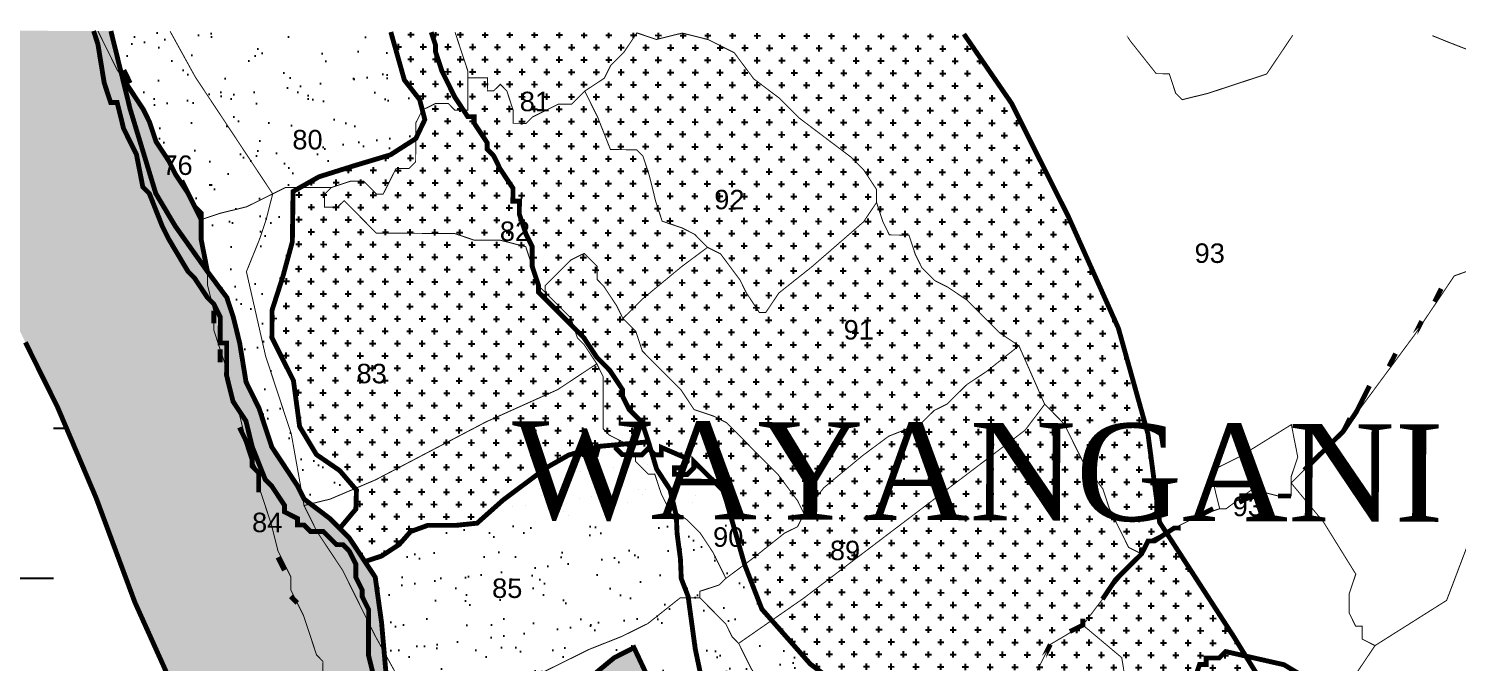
# Model space of a CAD drawing. Header units: metres. Extents: x 349383 to 353359, y 1753011 to 1755617.
# Drawn here: x 350790 to 351698, y 1755213 to 1755616 of the extents above; entities that cross this region are included whole.
import ezdxf

# ---------------------------------------------------------------- set-up
doc = ezdxf.new("R2010")
doc.units = ezdxf.units.M
for name, color, linetype, true_color in [('200M CRZ LINE', 7, 'Continuous', 0x96003b), ('500M CRZ LINE', 7, 'Continuous', 0xa73800), ('HIGH TIDE LINE', 7, 'Continuous', 0xff00c5)]:
    doc.layers.add(name, color=color, linetype=linetype, true_color=true_color)
for name, color, linetype in [('ARABIAN SEA', 141, 'Continuous'), ('HAZARDS LINE', 1, 'Continuous'), ('INTERTIDAL ZONE', 5, 'Continuous'), ('LOW TIDE LINE', 5, 'Continuous'), ('NDZ-200M FROM CRZ', 30, 'Continuous'), ('NDZ-500M FROM CRZ', 2, 'Continuous'), ('SAND DUNES', 42, 'Continuous'), ('SURVEY NO.', 7, 'Continuous'), ('SURVEY PLOT BOUNDARY', 35, 'Continuous'), ('VILLAGE BOUNDARY', 212, 'Continuous'), ('VILLAGE NAME', 3, 'Continuous')]:
    doc.layers.add(name, color=color, linetype=linetype)
doc.styles.add('PDF Arial', font='arial.ttf')
doc.styles.get("Standard").update_dxf_attribs({"font": 'times.ttf'})
pattern_1 = [(359.799348, (308968.011, 1739421.178), (7.8863897, 7.8313453), [3.9294578, -11.7883735]), (89.799348, (308969.969, 1739419.206), (-7.8313453, 7.8863897), [3.9294578, -11.7883735])]
pattern_2 = [(37.29935, (308968.01, 1739421.178), (-0.884052, 30.288773), [0, -23.891104, 0, -26.720313, 0, -25.541476]), (7.29935, (308968.01, 1739421.178), (27.972225, 44.260328), [0, -12.888622, 0, -21.533429, 0, -8.251861]), (327.29935, (308948.678, 1739421.245), (48.947589, -0.082482), [0, -7.858916, 0, -28.292097, 0, -36.936904]), (317.29935, (308948.68, 1739421.245), (47.29783, 13.629585), [0, -3.929458, 0, -18.547041, 0, -21.219072])]

msp = doc.modelspace()

# ---------------------------------------------------------------- hatches: boundary and pattern name
at = {"layer": 'ARABIAN SEA'}
h = msp.add_hatch(dxfattribs=at)
h.set_pattern_fill('DASH', color=256, scale=30)
h.paths.add_polyline_path([(350882.02, 1755189.73), (350877.96, 1755206.24), (350857.49, 1755251.7), (350832.97, 1755317.8), (350820.7, 1755346.72), (350808.42, 1755375.64), (350787.94, 1755416.97), (350763.37, 1755466.57), (350738.83, 1755528.54), (350699.15, 1755615.32), (349383.47, 1755615.32), (349383.47, 1753019.08), (352788.48, 1753019.08), (352776.17, 1753037.68), (352759.77, 1753066.62), (352735.15, 1753103.84), (352718.74, 1753128.65), (352685.86, 1753161.77), (352648.86, 1753199.04), (352611.85, 1753232.17), (352583.07, 1753261.15), (352554.29, 1753286.01), (352525.51, 1753314.99), (352504.94, 1753331.57), (352488.49, 1753344), (352447.32, 1753368.9), (352418.49, 1753381.38), (352385.55, 1753398), (352352.59, 1753410.49), (352344.35, 1753414.64), (352331.99, 1753418.81), (352323.76, 1753422.97), (352323.77, 1753427.09), (352299.07, 1753439.56), (352294.96, 1753443.7), (352286.73, 1753451.98), (352262.06, 1753472.69), (352237.39, 1753497.53), (352225.05, 1753505.83), (352208.6, 1753522.39), (352183.88, 1753530.73), (352171.53, 1753539.02), (352167.41, 1753539.04), (352163.3, 1753543.18), (352113.86, 1753559.85), (352097.37, 1753564.04), (352060.27, 1753572.42), (352052.05, 1753580.7), (352027.26, 1753568.41), (352031.31, 1753547.77), (352031.3, 1753543.64), (352039.46, 1753518.86), (352047.65, 1753502.32), (352047.59, 1753485.82), (352051.62, 1753456.93), (352051.58, 1753444.55), (352051.53, 1753432.17), (352047.36, 1753419.81), (352039.07, 1753407.46), (352030.79, 1753399.24), (352014.26, 1753391.04), (351997.75, 1753386.98), (351981.23, 1753382.91), (351964.72, 1753378.84), (351948.19, 1753370.65), (351944.06, 1753370.66), (351935.78, 1753362.44), (351931.66, 1753362.45), (351931.64, 1753358.33), (351923.35, 1753345.98), (351919.2, 1753337.74), (351910.92, 1753329.52), (351906.76, 1753321.28), (351902.61, 1753313.05), (351894.33, 1753304.82), (351886.07, 1753300.73), (351881.88, 1753284.24), (351885.97, 1753271.85), (351885.92, 1753259.47), (351890, 1753247.08), (351894.1, 1753238.81), (351894.04, 1753222.31), (351898.12, 1753209.92), (351893.98, 1753205.81), (351902.19, 1753193.4), (351914.59, 1753199.54), (351914.54, 1753185.1), (351910.41, 1753185.12), (351906.27, 1753181.01), (351902.15, 1753181.02), (351902.16, 1753185.15), (351873.29, 1753185.25), (351860.89, 1753179.1), (351860.88, 1753177.04), (351856.74, 1753172.93), (351848.49, 1753172.96), (351848.52, 1753181.21), (351840.27, 1753181.24), (351840.26, 1753177.11), (351836.12, 1753173), (351815.49, 1753173.07), (351811.35, 1753168.96), (351807.21, 1753164.85), (351803.09, 1753164.87), (351790.73, 1753169.04), (351787.64, 1753172.14), (351778.35, 1753169.08), (351782.5, 1753175.94), (351782.62, 1753210.32), (351778.51, 1753214.46), (351770.29, 1753222.74), (351757.93, 1753226.91), (351745.57, 1753231.08), (351741.46, 1753235.22), (351733.22, 1753239.38), (351729.11, 1753243.52), (351725, 1753247.66), (351683.75, 1753247.8), (351675.51, 1753251.95), (351663.14, 1753252), (351659.03, 1753256.14), (351634.28, 1753256.22), (351626.04, 1753260.38), (351617.81, 1753264.53), (351601.36, 1753281.09), (351593.14, 1753289.38), (351593.16, 1753293.5), (351584.96, 1753310.03), (351584.99, 1753318.28), (351580.87, 1753318.3), (351572.59, 1753310.08), (351568.45, 1753305.96), (351564.31, 1753301.85), (351564.32, 1753305.98), (351560.2, 1753305.99), (351560.29, 1753330.75), (351556.18, 1753334.89), (351556.19, 1753339.01), (351547.95, 1753343.17), (351547.98, 1753351.42), (351543.87, 1753355.56), (351548.03, 1753363.8), (351548.06, 1753372.05), (351543.94, 1753376.19), (351543.96, 1753380.31), (351535.72, 1753384.47), (351531.61, 1753388.61), (351527.5, 1753392.75), (351523.38, 1753392.76), (351515.16, 1753401.04), (351511.05, 1753405.18), (351515.21, 1753417.55), (351515.24, 1753425.8), (351519.38, 1753429.91), (351519.6, 1753491.8), (351511.41, 1753508.33), (351507.32, 1753520.72), (351503.21, 1753524.86), (351515.59, 1753524.82), (351515.62, 1753533.07), (351511.49, 1753533.08), (351499.16, 1753545.5), (351490.94, 1753553.78), (351486.86, 1753566.17), (351486.87, 1753570.3), (351474.6, 1753599.22), (351458.21, 1753632.29), (351449.99, 1753640.57), (351433.61, 1753673.63), (351425.4, 1753686.04), (351421.31, 1753694.3), (351417.21, 1753702.57), (351417.24, 1753710.82), (351413.13, 1753714.96), (351404.86, 1753710.86), (351392.49, 1753710.91), (351392.5, 1753715.03), (351396.66, 1753723.27), (351396.67, 1753727.4), (351392.56, 1753731.54), (351384.32, 1753735.69), (351380.18, 1753731.58), (351376.06, 1753731.59), (351376.1, 1753743.97), (351371.99, 1753748.11), (351363.76, 1753752.27), (351359.63, 1753752.28), (351347.27, 1753756.45), (351347.28, 1753760.58), (351343.17, 1753764.72), (351347.31, 1753768.83), (351359.69, 1753768.78), (351363.83, 1753772.9), (351363.84, 1753777.02), (351359.72, 1753777.04), (351359.76, 1753789.41), (351355.64, 1753789.43), (351351.53, 1753793.57), (351343.3, 1753801.85), (351339.19, 1753805.99), (351335.08, 1753810.13), (351335.1, 1753814.25), (351339.24, 1753818.36), (351343.38, 1753822.48), (351343.41, 1753830.73), (351339.28, 1753830.74), (351335.17, 1753834.88), (351335.18, 1753839.01), (351335.21, 1753847.26), (351331.09, 1753847.27), (351331.1, 1753851.4), (351331.12, 1753855.53), (351331.13, 1753859.65), (351331.16, 1753867.9), (351331.19, 1753876.15), (351331.2, 1753880.28), (351331.22, 1753884.41), (351331.23, 1753888.53), (351331.25, 1753892.66), (351331.26, 1753896.78), (351335.42, 1753905.02), (351335.44, 1753913.27), (351335.47, 1753921.52), (351339.64, 1753933.89), (351339.66, 1753938.01), (351343.82, 1753950.37), (351343.85, 1753958.63), (351339.74, 1753962.77), (351339.76, 1753966.89), (351331.52, 1753971.05), (351323.27, 1753971.07), (351323.24, 1753962.82), (351319.09, 1753954.59), (351314.93, 1753946.35), (351310.81, 1753946.36), (351306.7, 1753950.5), (351306.74, 1753962.88), (351310.88, 1753966.99), (351315.04, 1753975.23), (351323.33, 1753987.58), (351327.5, 1753999.94), (351331.65, 1754008.18), (351331.68, 1754016.43), (351323.47, 1754028.84), (351311.13, 1754037.13), (351307.03, 1754045.4), (351301.76, 1754056.02), (351311.24, 1754070.14), (351315.43, 1754086.62), (351323.75, 1754107.22), (351323.81, 1754123.73), (351311.49, 1754140.27), (351299.21, 1754169.2), (351291.02, 1754185.73), (351274.56, 1754198.16), (351274.59, 1754206.42), (351274.61, 1754210.54), (351274.67, 1754227.04), (351262.33, 1754239.46), (351249.97, 1754243.63), (351237.63, 1754251.93), (351237.64, 1754256.05), (351233.55, 1754264.32), (351229.48, 1754280.84), (351225.37, 1754284.98), (351225.38, 1754289.1), (351229.54, 1754297.34), (351221.33, 1754309.75), (351221.36, 1754318), (351217.29, 1754334.52), (351213.19, 1754342.78), (351213.22, 1754351.03), (351217.36, 1754355.14), (351217.38, 1754359.27), (351225.64, 1754363.37), (351229.78, 1754367.48), (351225.67, 1754371.62), (351213.31, 1754375.79), (351200.96, 1754384.08), (351192.76, 1754396.49), (351188.63, 1754396.5), (351184.51, 1754396.52), (351180.4, 1754400.66), (351176.27, 1754400.67), (351176.29, 1754404.8), (351180.41, 1754404.78), (351180.42, 1754408.91), (351180.44, 1754413.03), (351180.45, 1754417.16), (351180.47, 1754421.29), (351180.5, 1754429.54), (351176.37, 1754429.55), (351176.39, 1754433.68), (351176.4, 1754437.8), (351176.42, 1754441.93), (351176.43, 1754446.05), (351176.44, 1754450.18), (351176.46, 1754454.31), (351176.47, 1754458.43), (351176.5, 1754466.68), (351172.38, 1754466.7), (351172.41, 1754474.95), (351168.28, 1754474.96), (351168.3, 1754479.09), (351168.31, 1754483.21), (351168.32, 1754487.34), (351168.34, 1754491.47), (351168.35, 1754495.59), (351168.37, 1754499.72), (351168.38, 1754503.84), (351168.4, 1754507.97), (351172.52, 1754507.95), (351172.54, 1754512.08), (351176.66, 1754512.07), (351176.68, 1754516.19), (351180.8, 1754516.18), (351180.83, 1754524.43), (351156.37, 1754607.03), (351148.16, 1754619.44), (351131.7, 1754631.87), (351102.99, 1754677.36), (351078.37, 1754714.57), (351017.01, 1754863.32), (351008.82, 1754879.85), (351004.75, 1754896.37), (350980.19, 1754950.09), (350980.2, 1754954.21)])
h.paths.add_polyline_path([(349651.51, 1754280.61), (351001.6, 1754275.88), (351002.57, 1754553.45), (349652.48, 1754558.18)], flags=24)
at = {"layer": 'INTERTIDAL ZONE'}
h = msp.add_hatch(dxfattribs=at)
h.set_pattern_fill('CROSS', color=256, scale=1.237625, angle=-0.20065)
h.set_pattern_definition(pattern_1)
h.paths.add_polyline_path([(350911.75, 1755433.04), (350907.66, 1755441.31), (350903.55, 1755445.45), (350895.34, 1755457.86), (350891.23, 1755462), (350878.93, 1755482.67), (350874.83, 1755490.93), (350866.65, 1755511.59), (350862.54, 1755515.73), (350858.49, 1755536.38), (350850.3, 1755552.91), (350846.23, 1755569.42), (350842.1, 1755569.44), (350838.02, 1755581.83), (350833.98, 1755606.6), (350831.26, 1755614.86), (350699.15, 1755615.32), (350738.83, 1755528.54), (350763.37, 1755466.57), (350787.94, 1755416.97), (350808.42, 1755375.64), (350820.7, 1755346.72), (350832.97, 1755317.8), (350857.49, 1755251.7), (350877.96, 1755206.24), (350882.02, 1755189.73), (350980.2, 1754954.21), (350980.19, 1754950.09), (351004.75, 1754896.37), (351008.82, 1754879.85), (351017.01, 1754863.32), (351078.37, 1754714.57), (351102.99, 1754677.36), (351131.7, 1754631.87), (351148.16, 1754619.44), (351156.37, 1754607.03), (351189.3, 1754586.29), (351201.66, 1754582.12), (351205.77, 1754577.98), (351222.25, 1754573.79), (351234.63, 1754573.75), (351251.14, 1754577.82), (351267.66, 1754581.89), (351292.47, 1754598.3), (351325.55, 1754622.94), (351333.8, 1754622.91), (351350.33, 1754631.11), (351354.46, 1754631.09), (351370.97, 1754635.16), (351375.1, 1754635.14), (351379.22, 1754635.13), (351387.46, 1754630.98), (351391.57, 1754626.84), (351395.69, 1754626.82), (351399.82, 1754626.81), (351403.94, 1754626.79), (351408.08, 1754630.9), (351408.11, 1754639.15), (351408.13, 1754643.28), (351412.27, 1754647.39), (351412.28, 1754651.52), (351416.42, 1754655.63), (351416.44, 1754659.75), (351420.58, 1754663.87), (351437.1, 1754672.06), (351453.66, 1754688.5), (351457.83, 1754700.87), (351462.03, 1754721.48), (351462.09, 1754737.98), (351453.89, 1754754.52), (351449.86, 1754779.29), (351449.93, 1754799.91), (351445.87, 1754820.56), (351445.95, 1754841.19), (351446.02, 1754861.81), (351450.23, 1754886.55), (351454.41, 1754903.04), (351458.63, 1754927.78), (351462.85, 1754956.65), (351471.19, 1754981.37), (351472.78, 1754984.52), (351478.97, 1755005.82), (351471.26, 1755002), (351467.11, 1754993.77), (351462.94, 1754981.4), (351458.78, 1754973.17), (351454.62, 1754960.8), (351454.54, 1754940.17), (351450.36, 1754923.69), (351450.3, 1754907.18), (351446.12, 1754890.69), (351437.78, 1754865.97), (351437.67, 1754832.96), (351441.78, 1754828.82), (351441.72, 1754812.32), (351445.8, 1754799.93), (351441.63, 1754787.57), (351441.59, 1754775.19), (351445.69, 1754766.92), (351449.75, 1754750.41), (351449.67, 1754725.65), (351445.53, 1754721.54), (351441.39, 1754717.43), (351433.08, 1754700.95), (351428.94, 1754696.84), (351424.8, 1754692.73), (351424.79, 1754688.61), (351412.38, 1754680.4), (351404.12, 1754676.3), (351399.96, 1754668.06), (351399.86, 1754639.18), (351395.72, 1754635.07), (351395.74, 1754639.2), (351391.63, 1754643.34), (351391.64, 1754647.46), (351383.39, 1754647.49), (351379.28, 1754651.63), (351366.89, 1754647.55), (351338.02, 1754647.65), (351325.63, 1754643.57), (351317.36, 1754639.47), (351304.99, 1754639.52), (351288.5, 1754643.7), (351284.38, 1754643.71), (351276.14, 1754647.87), (351263.78, 1754652.04), (351251.43, 1754660.33), (351247.32, 1754664.47), (351239.09, 1754668.63), (351230.88, 1754681.03), (351222.7, 1754701.69), (351218.61, 1754709.96), (351206.33, 1754738.88), (351198.12, 1754751.29), (351189.95, 1754771.94), (351185.85, 1754780.21), (351185.92, 1754800.84), (351177.76, 1754825.62), (351169.61, 1754854.53), (351165.53, 1754866.92), (351161.48, 1754887.57), (351149.2, 1754916.49), (351145.11, 1754924.76), (351141.01, 1754933.02), (351132.82, 1754949.55), (351124.61, 1754961.96), (351112.29, 1754978.51), (351095.89, 1755007.44), (351087.69, 1755019.85), (351075.38, 1755040.52), (351058.97, 1755065.33), (351050.78, 1755081.87), (351026.16, 1755119.08), (351026.19, 1755127.34), (351017.99, 1755143.87), (351018.11, 1755176.87), (351014.01, 1755185.14), (351005.88, 1755218.17), (351005.98, 1755247.05), (351001.88, 1755255.32), (351001.9, 1755259.45), (350997.8, 1755267.71), (350997.83, 1755275.96), (350993.73, 1755284.23), (350989.62, 1755288.37), (350985.5, 1755288.38), (350977.28, 1755296.66), (350969.03, 1755296.69), (350964.92, 1755300.83), (350960.79, 1755300.85), (350960.81, 1755304.97), (350952.57, 1755309.13), (350952.58, 1755313.25), (350944.38, 1755325.66), (350940.27, 1755329.8), (350932.09, 1755350.46), (350928.02, 1755366.97), (350919.82, 1755379.38), (350915.75, 1755395.9), (350915.82, 1755416.53), (350911.7, 1755416.54)])
at = {"layer": 'NDZ-200M FROM CRZ'}
h = msp.add_hatch(dxfattribs=at)
h.set_pattern_fill('CROSS', color=256, scale=1.237625, angle=-0.20065)
h.set_pattern_definition(pattern_1)
h.paths.add_polyline_path([(351322.84, 1755027.28), (351297.17, 1755033.8), (351277.19, 1755061.75), (351248.33, 1755089.86), (351233.76, 1755108.28), (351205.01, 1755158.02), (351174.55, 1755222.85), (351161.94, 1755216.44), (351149.65, 1755206.28), (351140.42, 1755193.73), (351134.27, 1755185.25), (351118.92, 1755173.74), (351084.23, 1755178.29), (351063.48, 1755180.74), (351049.18, 1755178.41), (351048.14, 1755172.29), (351108.66, 1755058.72), (351151, 1755000.37), (351173.37, 1754972.32), (351181.49, 1754959.71), (351182.47, 1754949.16), (351179.04, 1754939.31), (351180.33, 1754920.61), (351191.19, 1754909.92), (351194.51, 1754886.78), (351205.94, 1754844.58), (351227.3, 1754821.96), (351242.89, 1754804.9), (351247.59, 1754785.51), (351252.96, 1754765.43), (351267.54, 1754749.39), (351282.55, 1754728.31), (351288.75, 1754740.24), (351289.48, 1754754.25), (351290.89, 1754766.88), (351297.08, 1754776.43), (351312.12, 1754778.08), (351321.66, 1754767.8), (351321.24, 1754744.57), (351320.18, 1754736.04), (351334.88, 1754734.96), (351351.31, 1754741.05), (351361.23, 1754742.72), (351375.58, 1754740.62), (351391.42, 1754725.36), (351387.78, 1754721.74), (351383.64, 1754717.63), (351383.62, 1754713.5), (351375.32, 1754697.03), (351367.05, 1754692.93), (351354.65, 1754684.73), (351338.1, 1754672.41), (351300.98, 1754672.54), (351296.84, 1754668.43), (351296.82, 1754664.3), (351288.56, 1754660.2), (351272.06, 1754660.26), (351263.82, 1754664.41), (351257.96, 1754667.37), (351259.76, 1754680.93), (351243.34, 1754705.74), (351226.93, 1754730.56), (351210.53, 1754759.49), (351202.32, 1754771.9), (351198.48, 1754780.42), (351190.11, 1754817.33), (351181.99, 1754854.49), (351169.77, 1754899.91), (351153.37, 1754928.85), (351136.96, 1754953.66), (351112.35, 1754995.01), (351079.54, 1755048.76), (351059.03, 1755081.84), (351054.92, 1755085.98), (351050.82, 1755094.24), (351038.49, 1755106.66), (351034.42, 1755123.18), (351026.24, 1755143.84), (351022.16, 1755156.23), (351018.12, 1755181), (351018.17, 1755193.38), (351014.2, 1755238.77), (351010.18, 1755267.67), (351003.6, 1755277.6), (351001.97, 1755280.07), (350993.76, 1755292.48), (350987.6, 1755298.69), (350981.43, 1755304.9), (350964.97, 1755317.34), (350960.88, 1755325.6), (350944.46, 1755350.41), (350936.3, 1755375.2), (350928.11, 1755391.73), (350924.07, 1755416.5), (350920, 1755433.02), (350915.92, 1755445.41), (350903.6, 1755461.95), (350899.55, 1755482.6), (350899.59, 1755494.97), (350895.5, 1755503.24), (350891.4, 1755511.51), (350883.2, 1755523.91), (350879.1, 1755532.18), (350870.89, 1755544.58), (350866.81, 1755556.97), (350862.71, 1755565.24), (350854.51, 1755577.65), (350849.58, 1755585.09), (350842.26, 1755614.82), (350831.26, 1755614.86), (350833.98, 1755606.6), (350838.02, 1755581.83), (350842.1, 1755569.44), (350846.23, 1755569.42), (350850.3, 1755552.91), (350858.49, 1755536.38), (350862.54, 1755515.73), (350866.65, 1755511.59), (350874.83, 1755490.93), (350878.93, 1755482.67), (350891.23, 1755462), (350895.34, 1755457.86), (350903.55, 1755445.45), (350907.66, 1755441.31), (350911.75, 1755433.04), (350911.7, 1755416.54), (350915.82, 1755416.53), (350915.75, 1755395.9), (350919.82, 1755379.38), (350928.02, 1755366.97), (350932.09, 1755350.46), (350940.27, 1755329.8), (350944.38, 1755325.66), (350952.58, 1755313.25), (350952.57, 1755309.13), (350960.81, 1755304.97), (350960.79, 1755300.85), (350964.92, 1755300.83), (350969.03, 1755296.69), (350977.28, 1755296.66), (350985.5, 1755288.38), (350989.62, 1755288.37), (350993.73, 1755284.23), (350997.83, 1755275.96), (350997.8, 1755267.71), (351001.9, 1755259.45), (351001.88, 1755255.32), (351005.98, 1755247.05), (351005.88, 1755218.17), (351014.01, 1755185.14), (351018.11, 1755176.87), (351017.99, 1755143.87), (351026.19, 1755127.34), (351026.16, 1755119.08), (351050.78, 1755081.87), (351058.97, 1755065.33), (351075.38, 1755040.52), (351087.69, 1755019.85), (351095.89, 1755007.44), (351112.29, 1754978.51), (351124.61, 1754961.96), (351132.82, 1754949.55), (351141.01, 1754933.02), (351145.11, 1754924.76), (351149.2, 1754916.49), (351161.48, 1754887.57), (351165.53, 1754866.92), (351169.61, 1754854.53), (351177.76, 1754825.62), (351185.92, 1754800.84), (351185.85, 1754780.21), (351189.95, 1754771.94), (351198.12, 1754751.29), (351206.33, 1754738.88), (351218.61, 1754709.96), (351222.7, 1754701.69), (351230.88, 1754681.03), (351239.09, 1754668.63), (351247.32, 1754664.47), (351251.43, 1754660.33), (351263.78, 1754652.04), (351276.14, 1754647.87), (351284.38, 1754643.71), (351288.5, 1754643.7), (351304.99, 1754639.52), (351317.36, 1754639.47), (351325.63, 1754643.57), (351338.02, 1754647.65), (351366.89, 1754647.55), (351379.28, 1754651.63), (351383.39, 1754647.49), (351391.64, 1754647.46), (351391.63, 1754643.34), (351395.74, 1754639.2), (351395.72, 1754635.07), (351399.86, 1754639.18), (351399.96, 1754668.06), (351404.12, 1754676.3), (351412.38, 1754680.4), (351424.79, 1754688.61), (351424.8, 1754692.73), (351428.94, 1754696.84), (351433.08, 1754700.95), (351441.39, 1754717.43), (351433.17, 1754727.42), (351422.84, 1754761.02), (351399.47, 1754797.69), (351384.83, 1754826.17), (351380.62, 1754846.73), (351377.26, 1754868.56), (351363.53, 1754913.03), (351354.9, 1754944.91), (351350.18, 1754961.36), (351340.7, 1754987.09)])
h = msp.add_hatch(dxfattribs=at)
h.set_pattern_fill('CROSS', color=256, scale=1.237625, angle=-0.20065)
h.set_pattern_definition(pattern_1)
h.paths.add_polyline_path([(351130.38, 1755432.28), (351126.27, 1755436.42), (351122.16, 1755440.56), (351113.94, 1755448.84), (351113.95, 1755452.96), (351109.87, 1755465.36), (351109.92, 1755477.73), (351105.82, 1755486), (351101.74, 1755498.39), (351101.77, 1755506.64), (351097.64, 1755506.66), (351097.67, 1755514.91), (351089.46, 1755527.31), (351085.37, 1755535.58), (351081.26, 1755539.72), (351081.27, 1755543.85), (351073.06, 1755556.25), (351073.08, 1755560.38), (351068.95, 1755560.39), (351060.75, 1755572.8), (351052.55, 1755589.33), (351048.47, 1755601.72), (351048.49, 1755605.85), (351045.77, 1755614.11), (351020.07, 1755614.2), (351028.69, 1755583.7), (351038.38, 1755571.26), (351041.69, 1755558.51), (351035.94, 1755546.45), (351019.8, 1755536.12), (350996.63, 1755529.16), (350974.46, 1755522.19), (350957.98, 1755512.86), (350957.52, 1755480.84), (350951.4, 1755458.4), (350944.61, 1755437.3), (350944.55, 1755419.86), (350958.22, 1755392.66), (350962.15, 1755363.39), (350972.82, 1755345.58), (350987.55, 1755335.47), (350998.24, 1755323.02), (350997.87, 1755310.95), (350987.6, 1755298.69), (350993.76, 1755292.48), (351001.97, 1755280.07), (351003.6, 1755277.6), (351014.22, 1755281.11), (351025.43, 1755288.46), (351032.64, 1755296.67), (351043.64, 1755300.64), (351061.17, 1755300.58), (351074.9, 1755302), (351091.42, 1755316.72), (351118.81, 1755337.19), (351133.19, 1755345.37), (351141.72, 1755347.82), (351152.03, 1755350.79), (351163.1, 1755351.81), (351183.73, 1755353.7), (351179.65, 1755366.09), (351171.43, 1755374.37), (351167.33, 1755382.64), (351167.35, 1755386.77), (351159.14, 1755399.17), (351150.92, 1755407.45), (351142.71, 1755419.86), (351134.49, 1755428.14)])
at = {"layer": 'NDZ-500M FROM CRZ'}
h = msp.add_hatch(dxfattribs=at)
h.set_pattern_fill('CROSS', color=256, scale=1.237625, angle=-0.20065)
h.set_pattern_definition(pattern_1)
h.paths.add_polyline_path([(351212.57, 1755341.22), (351231.36, 1755322.62), (351244.93, 1755275.35), (351255.82, 1755247.3), (351286.54, 1755212.47), (351321.07, 1755186.54), (351347.37, 1755165.03), (351368.69, 1755135.3), (351386.21, 1755115.47), (351413.63, 1755100.55), (351442.69, 1755088.74), (351442.66, 1755080.49), (351446.77, 1755076.35), (351456.74, 1755066.32), (351493.03, 1755115.51), (351525.44, 1755158.59), (351565.63, 1755180.12), (351583.89, 1755183.91), (351555.3, 1755230.26), (351508.44, 1755302.56), (351501.04, 1755358.79), (351482.26, 1755425.91), (351450.59, 1755496.65), (351414.37, 1755568.92), (351384.13, 1755612.92), (351045.77, 1755614.11), (351048.49, 1755605.85), (351048.47, 1755601.72), (351052.55, 1755589.33), (351060.75, 1755572.8), (351068.95, 1755560.39), (351073.08, 1755560.38), (351073.06, 1755556.25), (351081.27, 1755543.85), (351081.26, 1755539.72), (351085.37, 1755535.58), (351089.46, 1755527.31), (351097.67, 1755514.91), (351097.64, 1755506.66), (351101.77, 1755506.64), (351101.74, 1755498.39), (351105.82, 1755486), (351109.92, 1755477.73), (351109.87, 1755465.36), (351113.95, 1755452.96), (351113.94, 1755448.84), (351122.16, 1755440.56), (351126.27, 1755436.42), (351130.38, 1755432.28), (351134.49, 1755428.14), (351142.71, 1755419.86), (351150.92, 1755407.45), (351159.14, 1755399.17), (351167.35, 1755386.77), (351167.33, 1755382.64), (351171.43, 1755374.37), (351179.65, 1755366.09), (351183.73, 1755353.7), (351163.1, 1755351.81), (351163.09, 1755349.65), (351167.2, 1755345.51), (351171.33, 1755345.49), (351179.58, 1755345.46), (351183.72, 1755349.58), (351187.83, 1755345.44), (351191.95, 1755345.42), (351191.97, 1755350.14), (351208.45, 1755343.01), (351208.44, 1755341.24), (351204.3, 1755337.13), (351200.18, 1755337.14), (351200.16, 1755333.02), (351204.29, 1755333), (351208.41, 1755332.99), (351212.55, 1755337.1)])
at = {"layer": 'SAND DUNES'}
h = msp.add_hatch(dxfattribs=at)
h.set_pattern_fill('AR-SAND', color=256, scale=0.618812, angle=-0.20065)
h.set_pattern_definition(pattern_2)
h.paths.add_polyline_path([(351028.69, 1755583.7), (351020.07, 1755614.2), (350842.26, 1755614.82), (350849.58, 1755585.09), (350854.51, 1755577.65), (350862.71, 1755565.24), (350866.81, 1755556.97), (350870.89, 1755544.58), (350879.1, 1755532.18), (350883.2, 1755523.91), (350891.4, 1755511.51), (350895.5, 1755503.24), (350899.59, 1755494.97), (350899.55, 1755482.6), (350903.6, 1755461.95), (350915.92, 1755445.41), (350920, 1755433.02), (350924.07, 1755416.5), (350928.11, 1755391.73), (350936.3, 1755375.2), (350944.46, 1755350.41), (350960.88, 1755325.6), (350964.97, 1755317.34), (350981.43, 1755304.9), (350987.6, 1755298.69), (350997.87, 1755310.95), (350998.24, 1755323.02), (350987.55, 1755335.47), (350972.82, 1755345.58), (350962.15, 1755363.39), (350958.22, 1755392.66), (350944.55, 1755419.86), (350944.61, 1755437.3), (350951.4, 1755458.4), (350957.52, 1755480.84), (350957.98, 1755512.86), (350974.46, 1755522.19), (350996.63, 1755529.16), (351019.8, 1755536.12), (351035.94, 1755546.45), (351041.69, 1755558.51), (351038.38, 1755571.26)])
h = msp.add_hatch(dxfattribs=at)
h.set_pattern_fill('AR-SAND', color=256, scale=0.618812, angle=-0.20065)
h.set_pattern_definition(pattern_2)
h.paths.add_polyline_path([(351255.82, 1755247.3), (351244.93, 1755275.35), (351231.36, 1755322.62), (351212.57, 1755341.22), (351212.55, 1755337.1), (351208.41, 1755332.99), (351204.29, 1755333), (351200.16, 1755333.02), (351200.18, 1755337.14), (351204.3, 1755337.13), (351208.44, 1755341.24), (351208.45, 1755343.01), (351191.97, 1755350.14), (351191.95, 1755345.42), (351187.83, 1755345.44), (351183.72, 1755349.58), (351179.58, 1755345.46), (351171.33, 1755345.49), (351167.2, 1755345.51), (351163.09, 1755349.65), (351163.1, 1755351.81), (351152.03, 1755350.79), (351150.7, 1755345.57), (351142.45, 1755345.59), (351141.72, 1755347.82), (351133.19, 1755345.37), (351118.81, 1755337.19), (351091.42, 1755316.72), (351074.9, 1755302), (351061.17, 1755300.58), (351043.64, 1755300.64), (351032.64, 1755296.67), (351025.43, 1755288.46), (351014.22, 1755281.11), (351003.6, 1755277.6), (351010.18, 1755267.67), (351014.2, 1755238.77), (351018.17, 1755193.38), (351018.12, 1755181), (351022.16, 1755156.23), (351026.24, 1755143.84), (351034.42, 1755123.18), (351038.49, 1755106.66), (351050.82, 1755094.24), (351054.92, 1755085.98), (351059.03, 1755081.84), (351079.54, 1755048.76), (351112.35, 1754995.01), (351136.96, 1754953.66), (351153.37, 1754928.85), (351169.77, 1754899.91), (351181.99, 1754854.49), (351190.11, 1754817.33), (351198.48, 1754780.42), (351202.32, 1754771.9), (351210.53, 1754759.49), (351226.93, 1754730.56), (351243.34, 1754705.74), (351259.76, 1754680.93), (351257.96, 1754667.37), (351263.82, 1754664.41), (351272.06, 1754660.26), (351288.56, 1754660.2), (351296.82, 1754664.3), (351296.84, 1754668.43), (351300.98, 1754672.54), (351338.1, 1754672.41), (351354.65, 1754684.73), (351367.05, 1754692.93), (351375.32, 1754697.03), (351383.62, 1754713.5), (351383.64, 1754717.63), (351387.78, 1754721.74), (351391.42, 1754725.36), (351375.58, 1754740.62), (351361.23, 1754742.72), (351351.31, 1754741.05), (351334.88, 1754734.96), (351320.18, 1754736.04), (351321.24, 1754744.57), (351321.66, 1754767.8), (351312.12, 1754778.08), (351297.08, 1754776.43), (351290.89, 1754766.88), (351289.48, 1754754.25), (351288.75, 1754740.24), (351282.55, 1754728.31), (351267.54, 1754749.39), (351252.96, 1754765.43), (351247.59, 1754785.51), (351242.89, 1754804.9), (351227.3, 1754821.96), (351205.94, 1754844.58), (351194.51, 1754886.78), (351191.19, 1754909.92), (351180.33, 1754920.61), (351179.04, 1754939.31), (351182.47, 1754949.16), (351181.49, 1754959.71), (351173.37, 1754972.32), (351151, 1755000.37), (351108.66, 1755058.72), (351048.14, 1755172.29), (351049.18, 1755178.41), (351063.48, 1755180.74), (351084.23, 1755178.29), (351118.92, 1755173.74), (351134.27, 1755185.25), (351140.42, 1755193.73), (351149.65, 1755206.28), (351161.94, 1755216.44), (351174.55, 1755222.85), (351205.01, 1755158.02), (351233.76, 1755108.28), (351248.33, 1755089.86), (351277.19, 1755061.75), (351297.17, 1755033.8), (351322.84, 1755027.28), (351343.09, 1755029.9), (351356, 1755024.75), (351362.77, 1755014.19), (351368.49, 1754994.11), (351383.68, 1754959.71), (351400.99, 1754948.77), (351410.96, 1754993.22), (351434.08, 1755035.61), (351456.74, 1755066.32), (351446.77, 1755076.35), (351442.66, 1755080.49), (351442.69, 1755088.74), (351413.63, 1755100.55), (351386.21, 1755115.47), (351368.69, 1755135.3), (351347.37, 1755165.03), (351321.07, 1755186.54), (351286.54, 1755212.47)])

# ---------------------------------------------------------------- linework, layer by layer
at = {"layer": '200M CRZ LINE', "const_width": 3.09, "flags": 128}
msp.add_lwpolyline([(351045.77, 1755614.11), (351048.49, 1755605.85), (351048.47, 1755601.72), (351052.55, 1755589.33), (351060.75, 1755572.8), (351068.95, 1755560.39), (351073.08, 1755560.38), (351073.06, 1755556.25), (351081.27, 1755543.85), (351081.26, 1755539.72), (351085.37, 1755535.58), (351089.46, 1755527.31), (351097.67, 1755514.91), (351097.64, 1755506.66), (351101.77, 1755506.64), (351101.74, 1755498.39), (351105.82, 1755486), (351109.92, 1755477.73), (351109.87, 1755465.36), (351113.95, 1755452.96), (351113.94, 1755448.84), (351122.16, 1755440.56), (351126.27, 1755436.42), (351130.38, 1755432.28), (351134.49, 1755428.14), (351142.71, 1755419.86), (351150.92, 1755407.45), (351159.14, 1755399.17), (351167.35, 1755386.77), (351167.33, 1755382.64), (351171.43, 1755374.37), (351179.65, 1755366.09), (351183.73, 1755353.7), (351183.73, 1755353.7), (351188.95, 1755336.33), (351197.39, 1755323.45), (351201.43, 1755306.76), (351201.94, 1755295.28), (351204.07, 1755279.14), (351204.58, 1755266.75), (351208.92, 1755255.52), (351213.45, 1755222.15), (351216.68, 1755206.83)], dxfattribs=at)
at = {"layer": '500M CRZ LINE', "ltscale": 0.1, "const_width": 3.09, "flags": 128}
msp.add_lwpolyline([(351384.13, 1755612.92), (351414.37, 1755568.92), (351450.59, 1755496.65), (351482.26, 1755425.91), (351501.04, 1755358.79), (351508.44, 1755302.56), (351555.3, 1755230.26), (351583.89, 1755183.91)], dxfattribs=at)
at = {"layer": 'HAZARDS LINE', "lineweight": 18, "const_width": 3.09}
for points in [[(351018.17, 1755193.38), (351014.2, 1755238.77), (351010.18, 1755267.67), (351001.97, 1755280.07), (350993.76, 1755292.48), (350981.43, 1755304.9), (350964.97, 1755317.34), (350960.88, 1755325.6), (350944.46, 1755350.41), (350936.3, 1755375.2), (350928.11, 1755391.73), (350924.07, 1755416.5), (350920, 1755433.02), (350915.92, 1755445.41), (350903.6, 1755461.95), (350883.08, 1755490.91), (350870.78, 1755511.58), (350854.46, 1755565.27), (350842.26, 1755614.82)], [(351608.08, 1755199.56), (351587.5, 1755212.01), (351550.4, 1755220.39), (351546.26, 1755216.28), (351538.01, 1755216.31), (351538, 1755212.18), (351533.87, 1755212.2), (351529.71, 1755199.84)]]:
    msp.add_lwpolyline(points, dxfattribs=at)
at = {"layer": 'HIGH TIDE LINE', "lineweight": 35, "const_width": 3.09}
msp.add_lwpolyline([(350831.26, 1755614.86), (350833.98, 1755606.6), (350838.02, 1755581.83), (350842.1, 1755569.44), (350846.23, 1755569.42), (350850.3, 1755552.91), (350858.49, 1755536.38), (350862.54, 1755515.73), (350866.65, 1755511.59), (350874.83, 1755490.93), (350878.93, 1755482.67), (350891.23, 1755462), (350895.34, 1755457.86), (350903.55, 1755445.45), (350907.66, 1755441.31), (350911.75, 1755433.04), (350911.7, 1755416.54), (350915.82, 1755416.53), (350915.75, 1755395.9), (350919.82, 1755379.38), (350928.02, 1755366.97), (350932.09, 1755350.46), (350940.27, 1755329.8), (350944.38, 1755325.66), (350952.58, 1755313.25), (350952.57, 1755309.13), (350960.81, 1755304.97), (350960.79, 1755300.85), (350964.92, 1755300.83), (350969.03, 1755296.69), (350977.28, 1755296.66), (350985.5, 1755288.38), (350989.62, 1755288.37), (350993.73, 1755284.23), (350997.83, 1755275.96), (350997.8, 1755267.71), (351001.9, 1755259.45), (351001.88, 1755255.32), (351005.98, 1755247.05), (351005.88, 1755218.17), (351014.01, 1755185.14)], dxfattribs=at)
at = {"layer": 'INTERTIDAL ZONE', "const_width": 3.09, "flags": 128}
for points in [[(351014.01, 1755185.14), (351005.88, 1755218.17), (351005.98, 1755247.05), (351001.88, 1755255.32), (351001.9, 1755259.45), (350997.8, 1755267.71), (350997.83, 1755275.96), (350993.73, 1755284.23), (350989.62, 1755288.37), (350985.5, 1755288.38), (350977.28, 1755296.66), (350969.03, 1755296.69), (350964.92, 1755300.83), (350960.79, 1755300.85), (350960.81, 1755304.97), (350952.57, 1755309.13), (350952.58, 1755313.25), (350944.38, 1755325.66), (350940.27, 1755329.8), (350932.09, 1755350.46), (350928.02, 1755366.97), (350919.82, 1755379.38), (350915.75, 1755395.9), (350915.82, 1755416.53), (350911.7, 1755416.54), (350911.75, 1755433.04), (350907.66, 1755441.31), (350903.55, 1755445.45), (350895.34, 1755457.86), (350891.23, 1755462), (350878.93, 1755482.67), (350874.83, 1755490.93), (350866.65, 1755511.59), (350862.54, 1755515.73), (350858.49, 1755536.38), (350850.3, 1755552.91), (350846.23, 1755569.42), (350842.1, 1755569.44), (350838.02, 1755581.83), (350833.98, 1755606.6), (350831.26, 1755614.86)], [(350787.94, 1755416.97), (350808.42, 1755375.64), (350820.7, 1755346.72), (350832.97, 1755317.8), (350857.49, 1755251.7), (350877.96, 1755206.24), (350882.02, 1755189.73), (350980.2, 1754954.21), (350980.19, 1754950.09), (351004.75, 1754896.37), (351008.82, 1754879.85), (351017.01, 1754863.32), (351078.37, 1754714.57), (351102.99, 1754677.36), (351131.7, 1754631.87)]]:
    msp.add_lwpolyline(points, dxfattribs=at)
at = {"layer": 'LOW TIDE LINE', "lineweight": 18, "const_width": 3.09}
msp.add_lwpolyline([(350787.94, 1755416.97), (350808.42, 1755375.64), (350820.7, 1755346.72), (350832.97, 1755317.8), (350857.49, 1755251.7), (350877.96, 1755206.24), (350882.02, 1755189.73), (350980.2, 1754954.21), (350980.19, 1754950.09), (351004.75, 1754896.37), (351008.82, 1754879.85), (351017.01, 1754863.32), (351078.37, 1754714.57), (351102.99, 1754677.36), (351131.7, 1754631.87)], dxfattribs=at)
at = {"layer": 'NDZ-200M FROM CRZ', "const_width": 3.09, "flags": 128}
msp.add_lwpolyline([(351020.07, 1755614.2), (351028.69, 1755583.7), (351038.38, 1755571.26), (351041.69, 1755558.51), (351035.94, 1755546.45), (351019.8, 1755536.12), (350996.63, 1755529.16), (350974.46, 1755522.19), (350957.98, 1755512.86), (350957.52, 1755480.84), (350951.4, 1755458.4), (350944.61, 1755437.3), (350944.55, 1755419.86), (350958.22, 1755392.66), (350962.15, 1755363.39), (350972.82, 1755345.58), (350987.55, 1755335.47), (350998.24, 1755323.02), (350997.87, 1755310.95), (350987.6, 1755298.69), (350993.76, 1755292.48), (351001.97, 1755280.07), (351003.6, 1755277.6), (351014.22, 1755281.11), (351025.43, 1755288.46), (351032.64, 1755296.67), (351043.64, 1755300.64), (351061.17, 1755300.58), (351074.9, 1755302), (351091.42, 1755316.72), (351118.81, 1755337.19), (351133.19, 1755345.37), (351141.72, 1755347.82), (351152.03, 1755350.79), (351163.1, 1755351.81), (351183.73, 1755353.7), (351179.65, 1755366.09), (351171.43, 1755374.37), (351167.33, 1755382.64), (351167.35, 1755386.77), (351159.14, 1755399.17), (351150.92, 1755407.45), (351142.71, 1755419.86), (351134.49, 1755428.14), (351130.38, 1755432.28), (351126.27, 1755436.42), (351122.16, 1755440.56), (351113.94, 1755448.84), (351113.95, 1755452.96), (351109.87, 1755465.36), (351109.92, 1755477.73), (351105.82, 1755486), (351101.74, 1755498.39), (351101.77, 1755506.64), (351097.64, 1755506.66), (351097.67, 1755514.91), (351089.46, 1755527.31), (351085.37, 1755535.58), (351081.26, 1755539.72), (351081.27, 1755543.85), (351073.06, 1755556.25), (351073.08, 1755560.38), (351068.95, 1755560.39), (351060.75, 1755572.8), (351052.55, 1755589.33), (351048.47, 1755601.72), (351048.49, 1755605.85), (351045.77, 1755614.11)], dxfattribs=at)
at = {"layer": 'SAND DUNES', "const_width": 3.09, "flags": 128}
for points in [[(350842.26, 1755614.82), (350849.58, 1755585.09), (350854.51, 1755577.65), (350862.71, 1755565.24), (350866.81, 1755556.97), (350870.89, 1755544.58), (350879.1, 1755532.18), (350883.2, 1755523.91), (350891.4, 1755511.51), (350895.5, 1755503.24), (350899.59, 1755494.97), (350899.55, 1755482.6), (350903.6, 1755461.95), (350915.92, 1755445.41), (350920, 1755433.02), (350924.07, 1755416.5), (350928.11, 1755391.73), (350936.3, 1755375.2), (350944.46, 1755350.41), (350960.88, 1755325.6), (350964.97, 1755317.34), (350981.43, 1755304.9), (350987.6, 1755298.69), (350997.87, 1755310.95), (350998.24, 1755323.02), (350987.55, 1755335.47), (350972.82, 1755345.58), (350962.15, 1755363.39), (350958.22, 1755392.66), (350944.55, 1755419.86), (350944.61, 1755437.3), (350951.4, 1755458.4), (350957.52, 1755480.84), (350957.98, 1755512.86), (350974.46, 1755522.19), (350996.63, 1755529.16), (351019.8, 1755536.12), (351035.94, 1755546.45), (351041.69, 1755558.51), (351038.38, 1755571.26), (351028.69, 1755583.7), (351020.07, 1755614.2)], [(351321.07, 1755186.54), (351286.54, 1755212.47), (351255.82, 1755247.3), (351244.93, 1755275.35), (351231.36, 1755322.62), (351212.57, 1755341.22), (351212.55, 1755337.1), (351208.41, 1755332.99), (351204.29, 1755333), (351200.16, 1755333.02), (351200.18, 1755337.14), (351204.3, 1755337.13), (351208.44, 1755341.24), (351208.45, 1755343.01), (351191.97, 1755350.14), (351191.95, 1755345.42), (351187.83, 1755345.44), (351183.72, 1755349.58), (351179.58, 1755345.46), (351171.33, 1755345.49), (351167.2, 1755345.51), (351163.09, 1755349.65), (351163.1, 1755351.81), (351152.03, 1755350.79), (351150.7, 1755345.57), (351142.45, 1755345.59), (351141.72, 1755347.82), (351133.19, 1755345.37), (351118.81, 1755337.19), (351091.42, 1755316.72), (351074.9, 1755302), (351061.17, 1755300.58), (351043.64, 1755300.64), (351032.64, 1755296.67), (351025.43, 1755288.46), (351014.22, 1755281.11), (351003.6, 1755277.6), (351010.18, 1755267.67), (351014.2, 1755238.77), (351018.17, 1755193.38)], [(351149.65, 1755206.28), (351161.94, 1755216.44), (351174.55, 1755222.85), (351205.01, 1755158.02)]]:
    msp.add_lwpolyline(points, dxfattribs=at)
at = {"layer": 'SURVEY PLOT BOUNDARY', "lineweight": 18, "const_width": 0.619}
for points in [[(351877.35, 1755524.56), (351695.62, 1755459.18), (351670.74, 1755422.13), (351625.15, 1755360.41), (351592.03, 1755327.52), (351592.04, 1755331.64), (351596.21, 1755344.01), (351592.16, 1755364.65), (351559.09, 1755344.14), (351542.56, 1755335.94), (351542.53, 1755327.69), (351546.6, 1755311.17), (351534.21, 1755307.09), (351517.68, 1755298.9), (351501.15, 1755290.7), (351496.99, 1755282.47), (351488.76, 1755286.62), (351476.47, 1755311.42), (351472.39, 1755323.81), (351460.07, 1755340.36), (351447.78, 1755365.15), (351435.45, 1755377.57), (351419.08, 1755414.76), (351406.73, 1755423.06), (351394.4, 1755435.48), (351386.18, 1755443.76), (351373.83, 1755452.05), (351365.6, 1755456.21), (351357.38, 1755464.49), (351353.28, 1755472.76), (351349.2, 1755485.15), (351336.82, 1755485.19), (351332.73, 1755493.46), (351328.65, 1755505.85), (351328.67, 1755514.1), (351320.47, 1755526.51), (351312.25, 1755534.79), (351279.33, 1755559.66), (351267, 1755572.08), (351250.54, 1755584.51), (351238.23, 1755601.06), (351221.76, 1755609.37), (351205.27, 1755613.55), (351188.75, 1755609.48), (351176.39, 1755613.65), (351168.1, 1755601.3), (351159.82, 1755593.08), (351155.67, 1755584.84), (351143.26, 1755576.64), (351134.98, 1755568.41), (351126.73, 1755568.44), (351110.2, 1755560.25), (351106.07, 1755556.14), (351097.81, 1755556.17), (351097.84, 1755564.42), (351093.76, 1755576.81), (351089.65, 1755580.95), (351085.51, 1755576.84), (351081.39, 1755576.85), (351081.42, 1755585.1), (351069.04, 1755585.15), (351069.05, 1755589.27), (351064.97, 1755601.66), (351060.89, 1755614.06), (351064.97, 1755601.66), (351069.05, 1755589.27), (351068.97, 1755564.52), (351060.72, 1755564.55), (351056.61, 1755568.69), (351048.36, 1755568.72), (351040.09, 1755564.62), (351035.94, 1755556.38), (351035.85, 1755531.63), (351031.71, 1755527.52), (351023.46, 1755527.55), (351019.31, 1755519.31), (351015.15, 1755511.07), (351011.03, 1755511.09), (351006.92, 1755515.23), (351002.81, 1755519.37), (350994.56, 1755519.4), (350982.17, 1755515.31), (350953.29, 1755515.41), (350945.03, 1755511.32), (350936.82, 1755523.72), (350920.41, 1755548.54), (350895.79, 1755585.75), (350879.85, 1755614.69), (350895.79, 1755585.75), (350920.41, 1755548.54), (350936.82, 1755523.72), (350945.03, 1755511.32), (350928.5, 1755503.12), (350911.98, 1755499.06), (350899.59, 1755494.97), (350895.5, 1755503.24), (350891.4, 1755511.51), (350883.2, 1755523.91), (350879.1, 1755532.18), (350870.89, 1755544.58), (350866.81, 1755556.97), (350862.71, 1755565.24), (350854.51, 1755577.65), (350846.3, 1755590.05), (350842.2, 1755598.32), (350834.01, 1755614.85)], [(351745.57, 1755586.9), (351692.01, 1755607.72), (351681.72, 1755611.88), (351692.01, 1755607.72), (351745.57, 1755586.9)], [(351703.26, 1755285.87), (351690.77, 1755252.91), (351645.29, 1755224.19), (351637.06, 1755228.34), (351637.09, 1755236.59), (351632.96, 1755236.61), (351628.87, 1755244.87), (351628.9, 1755253.12), (351628.91, 1755257.25), (351633.08, 1755269.61), (351612.57, 1755302.69), (351592.03, 1755327.52), (351625.15, 1755360.41), (351670.74, 1755422.13), (351695.62, 1755459.18), (351877.35, 1755524.56)], [(350976.96, 1755205.9), (350976.99, 1755214.15), (350972.88, 1755218.29), (350968.8, 1755230.68), (350964.71, 1755243.07), (350956.52, 1755259.6), (350956.55, 1755267.86), (350948.36, 1755284.39), (350944.29, 1755300.9), (350936.13, 1755325.69), (350936.16, 1755333.94), (350932.06, 1755342.21), (350927.98, 1755354.6), (350923.91, 1755371.11), (350919.82, 1755379.38), (350915.73, 1755391.77), (350915.76, 1755400.02), (350911.68, 1755412.42), (350907.6, 1755424.81), (350907.64, 1755437.18), (350903.57, 1755453.7), (350903.6, 1755461.95), (350899.55, 1755482.6), (350899.59, 1755494.97), (350911.98, 1755499.06), (350928.5, 1755503.12), (350945.03, 1755511.32), (350940.85, 1755494.83), (350936.68, 1755482.47), (350928.35, 1755461.87), (350940.54, 1755408.19), (350956.87, 1755358.62), (350964.96, 1755313.21), (350973.15, 1755296.68), (350989.57, 1755271.87), (351010.05, 1755230.54), (351030.54, 1755193.33)], [(351030.54, 1755193.33), (351010.05, 1755230.54), (350989.57, 1755271.87), (350973.15, 1755296.68), (350964.96, 1755313.21), (350981.47, 1755317.28), (351010.39, 1755329.55), (351080.65, 1755366.44), (351126.1, 1755386.91), (351150.91, 1755403.33), (351155, 1755395.06), (351154.96, 1755382.68), (351154.92, 1755370.31), (351154.89, 1755362.05), (351159, 1755357.91), (351167.23, 1755353.76), (351171.34, 1755349.62), (351175.45, 1755345.48), (351175.44, 1755341.35), (351179.55, 1755337.21), (351183.66, 1755333.07), (351187.79, 1755333.06), (351191.87, 1755320.67), (351195.96, 1755312.4), (351208.31, 1755304.11), (351212.42, 1755299.97), (351216.53, 1755295.83), (351224.74, 1755283.42), (351232.93, 1755266.89), (351228.79, 1755262.78), (351216.4, 1755258.69), (351216.39, 1755254.57), (351204.01, 1755254.61), (351183.33, 1755238.18), (351166.8, 1755229.99), (351146.15, 1755221.81), (351113.09, 1755205.42)], [(351249.23, 1755209.07), (351241.04, 1755225.6), (351282.39, 1755254.34), (351352.7, 1755307.73), (351423.02, 1755361.12), (351435.45, 1755377.57), (351447.78, 1755365.15), (351460.07, 1755340.36), (351472.39, 1755323.81), (351476.47, 1755311.42), (351488.76, 1755286.62), (351496.99, 1755282.47), (351492.85, 1755278.35), (351472.14, 1755253.67), (351459.71, 1755237.21), (351439.04, 1755224.91), (351430.73, 1755208.43)], [(351488.43, 1755191.73), (351484.39, 1755216.5), (351459.71, 1755237.21), (351472.14, 1755253.67), (351492.85, 1755278.35), (351496.99, 1755282.47), (351501.15, 1755290.7), (351517.68, 1755298.9), (351534.21, 1755307.09), (351546.6, 1755311.17), (351550.72, 1755311.16), (351567.26, 1755323.48), (351583.75, 1755319.29), (351592, 1755319.27), (351592.03, 1755327.52), (351612.57, 1755302.69), (351633.08, 1755269.61), (351628.91, 1755257.25), (351628.9, 1755253.12), (351628.87, 1755244.87), (351632.96, 1755236.61), (351637.09, 1755236.59), (351637.06, 1755228.34), (351645.29, 1755224.19), (351637, 1755211.84)], [(351706.94, 1755157.96), (351694.58, 1755162.13), (351707.06, 1755190.96), (351665.82, 1755195.23), (351628.71, 1755199.49), (351637, 1755211.84), (351645.29, 1755224.19), (351690.77, 1755252.91), (351703.26, 1755285.87)], [(351430.73, 1755208.43), (351439.04, 1755224.91), (351459.71, 1755237.21), (351484.39, 1755216.5), (351488.43, 1755191.73)]]:
    msp.add_lwpolyline(points, dxfattribs=at)
for points in [[(351221.29, 1755477.34), (351213.07, 1755485.62), (351204.84, 1755489.78), (351192.47, 1755493.95), (351188.39, 1755506.34), (351184.33, 1755522.86), (351180.24, 1755535.25), (351176.13, 1755539.39), (351167.88, 1755539.42), (351159.63, 1755539.45), (351151.46, 1755560.1), (351147.36, 1755568.37), (351143.26, 1755576.64), (351155.67, 1755584.84), (351159.82, 1755593.08), (351168.1, 1755601.3), (351176.39, 1755613.65), (351188.75, 1755609.48), (351205.27, 1755613.55), (351221.76, 1755609.37), (351229.99, 1755605.21), (351238.23, 1755601.06), (351250.54, 1755584.51), (351267, 1755572.08), (351279.33, 1755559.66), (351312.25, 1755534.79), (351320.47, 1755526.51), (351328.67, 1755514.1), (351328.65, 1755505.85), (351320.35, 1755493.5), (351287.25, 1755464.74), (351266.57, 1755448.3), (351258.27, 1755435.96), (351254.15, 1755435.97), (351245.94, 1755448.38), (351241.85, 1755456.64), (351229.53, 1755473.19)], [(351487.15, 1755612.56), (351489.89, 1755608.43), (351506.31, 1755587.74), (351514.56, 1755587.71), (351518.65, 1755575.32), (351522.76, 1755571.18), (351539.27, 1755575.25), (351576.44, 1755587.5), (351593.03, 1755612.19), (351576.44, 1755587.5), (351539.27, 1755575.25), (351522.76, 1755571.18), (351518.65, 1755575.32), (351514.56, 1755587.71), (351506.31, 1755587.74), (351489.89, 1755608.43)], [(351143.26, 1755576.64), (351147.36, 1755568.37), (351151.46, 1755560.1), (351159.63, 1755539.45), (351167.88, 1755539.42), (351176.13, 1755539.39), (351180.24, 1755535.25), (351184.33, 1755522.86), (351188.39, 1755506.34), (351192.47, 1755493.95), (351204.84, 1755489.78), (351213.07, 1755485.62), (351221.29, 1755477.34), (351204.75, 1755465.02), (351179.93, 1755444.48), (351167.51, 1755432.15), (351163.41, 1755440.41), (351155.2, 1755452.82), (351151.09, 1755456.96), (351151.12, 1755465.21), (351142.9, 1755473.49), (351134.64, 1755469.4), (351126.36, 1755461.17), (351118.08, 1755452.95), (351118.06, 1755448.82), (351113.95, 1755452.96), (351109.87, 1755465.36), (351105.79, 1755477.75), (351089.3, 1755481.93), (351072.8, 1755481.99), (351060.44, 1755486.16), (351048.07, 1755486.2), (351031.57, 1755486.26), (351023.32, 1755486.29), (351010.94, 1755486.33), (351002.72, 1755494.61), (350998.61, 1755498.75), (350994.5, 1755502.89), (350990.39, 1755507.03), (350986.25, 1755502.92), (350978, 1755502.95), (350978.03, 1755511.2), (350982.17, 1755515.31), (350994.56, 1755519.4), (351002.81, 1755519.37), (351006.92, 1755515.23), (351011.03, 1755511.09), (351015.15, 1755511.07), (351019.31, 1755519.31), (351023.46, 1755527.55), (351031.71, 1755527.52), (351035.85, 1755531.63), (351035.9, 1755544.01), (351035.94, 1755556.38), (351040.09, 1755564.62), (351048.36, 1755568.72), (351056.61, 1755568.69), (351060.72, 1755564.55), (351068.97, 1755564.52), (351068.98, 1755568.64), (351069.03, 1755581.02), (351069.04, 1755585.15), (351073.17, 1755585.13), (351077.29, 1755585.12), (351081.42, 1755585.1), (351081.39, 1755576.85), (351085.51, 1755576.84), (351089.65, 1755580.95), (351093.76, 1755576.81), (351097.84, 1755564.42), (351097.81, 1755556.17), (351106.07, 1755556.14), (351110.2, 1755560.25), (351126.73, 1755568.44), (351134.98, 1755568.41)], [(350945.03, 1755511.32), (350953.29, 1755515.41), (350969.79, 1755515.36), (350978.04, 1755515.33), (350982.17, 1755515.31), (350978.03, 1755511.2), (350978, 1755502.95), (350986.25, 1755502.92), (350990.39, 1755507.03), (350994.5, 1755502.89), (350998.61, 1755498.75), (351002.72, 1755494.61), (351010.94, 1755486.33), (351023.32, 1755486.29), (351031.57, 1755486.26), (351048.07, 1755486.2), (351060.44, 1755486.16), (351072.8, 1755481.99), (351089.3, 1755481.93), (351105.79, 1755477.75), (351109.87, 1755465.36), (351113.95, 1755452.96), (351118.06, 1755448.82), (351126.29, 1755440.54), (351134.51, 1755432.26), (351138.59, 1755419.87), (351142.7, 1755415.73), (351150.91, 1755403.33), (351126.1, 1755386.91), (351080.65, 1755366.44), (351010.39, 1755329.55), (350981.47, 1755317.28), (350964.96, 1755313.21), (350956.87, 1755358.62), (350940.54, 1755408.19), (350928.35, 1755461.87), (350936.68, 1755482.47), (350940.85, 1755494.83)], [(351282.58, 1755307.97), (351278.48, 1755316.24), (351266.16, 1755332.78), (351257.94, 1755341.06), (351249.72, 1755349.34), (351245.61, 1755353.48), (351233.28, 1755365.91), (351225.04, 1755370.06), (351212.68, 1755374.23), (351204.47, 1755386.64), (351192.14, 1755399.06), (351188.03, 1755403.2), (351179.81, 1755411.48), (351175.73, 1755423.87), (351167.51, 1755432.15), (351179.93, 1755444.48), (351204.75, 1755465.02), (351221.29, 1755477.34), (351229.53, 1755473.19), (351241.85, 1755456.64), (351245.94, 1755448.38), (351254.15, 1755435.97), (351258.27, 1755435.96), (351266.57, 1755448.3), (351287.25, 1755464.74), (351320.35, 1755493.5), (351328.65, 1755505.85), (351332.73, 1755493.46), (351336.82, 1755485.19), (351340.95, 1755485.18), (351349.2, 1755485.15), (351353.28, 1755472.76), (351357.38, 1755464.49), (351365.6, 1755456.21), (351373.83, 1755452.05), (351386.18, 1755443.76), (351394.4, 1755435.48), (351406.73, 1755423.06), (351419.08, 1755414.76), (351398.4, 1755398.33), (351385.99, 1755390.13), (351373.57, 1755377.79), (351365.31, 1755373.69), (351357.03, 1755365.47), (351336.38, 1755357.29), (351319.83, 1755344.97), (351295.01, 1755324.43)], [(351232.93, 1755266.89), (351224.74, 1755283.42), (351216.53, 1755295.83), (351212.42, 1755299.97), (351208.31, 1755304.11), (351195.96, 1755312.4), (351191.87, 1755320.67), (351187.79, 1755333.06), (351183.66, 1755333.07), (351179.55, 1755337.21), (351175.44, 1755341.35), (351175.45, 1755345.48), (351171.34, 1755349.62), (351167.23, 1755353.76), (351159, 1755357.91), (351154.89, 1755362.05), (351154.92, 1755370.31), (351154.96, 1755382.68), (351155, 1755395.06), (351150.91, 1755403.33), (351142.7, 1755415.73), (351138.59, 1755419.87), (351134.51, 1755432.26), (351126.29, 1755440.54), (351118.06, 1755448.82), (351118.08, 1755452.95), (351126.36, 1755461.17), (351134.64, 1755469.4), (351142.9, 1755473.49), (351151.12, 1755465.21), (351151.09, 1755456.96), (351155.2, 1755452.82), (351163.41, 1755440.41), (351167.51, 1755432.15), (351175.73, 1755423.87), (351179.81, 1755411.48), (351188.03, 1755403.2), (351192.14, 1755399.06), (351204.47, 1755386.64), (351212.68, 1755374.23), (351225.04, 1755370.06), (351233.28, 1755365.91), (351245.61, 1755353.48), (351249.72, 1755349.34), (351257.94, 1755341.06), (351266.16, 1755332.78), (351278.48, 1755316.24), (351282.58, 1755307.97), (351278.42, 1755299.73), (351270.16, 1755295.64), (351249.47, 1755279.21)], [(351241.04, 1755225.6), (351236.93, 1755229.74), (351232.83, 1755238.01), (351216.39, 1755254.57), (351216.4, 1755258.69), (351228.79, 1755262.78), (351232.93, 1755266.89), (351249.47, 1755279.21), (351270.16, 1755295.64), (351278.42, 1755299.73), (351282.58, 1755307.97), (351295.01, 1755324.43), (351319.83, 1755344.97), (351336.38, 1755357.29), (351357.03, 1755365.47), (351365.31, 1755373.69), (351373.57, 1755377.79), (351385.99, 1755390.13), (351398.4, 1755398.33), (351419.08, 1755414.76), (351435.45, 1755377.57), (351423.02, 1755361.12), (351352.7, 1755307.73), (351282.39, 1755254.34)], [(351596.21, 1755344.01), (351592.04, 1755331.64), (351592.03, 1755327.52), (351592, 1755319.27), (351583.75, 1755319.29), (351567.26, 1755323.48), (351550.72, 1755311.16), (351546.6, 1755311.17), (351542.53, 1755327.69), (351542.56, 1755335.94), (351559.09, 1755344.14), (351592.16, 1755364.65)], [(351241.04, 1755225.6), (351249.23, 1755209.07), (351269.77, 1755184.24), (351286.18, 1755159.43), (351306.72, 1755134.6), (351327.26, 1755109.78), (351335.48, 1755101.5), (351339.59, 1755097.36), (351310.63, 1755072.7), (351261, 1755035.75), (351223.79, 1755011.12), (351190.97, 1755064.87), (351154.09, 1755135.14), (351113.09, 1755205.42), (351146.15, 1755221.81), (351166.8, 1755229.99), (351183.33, 1755238.18), (351204.01, 1755254.61), (351216.39, 1755254.57), (351232.83, 1755238.01), (351236.93, 1755229.74)]]:
    msp.add_lwpolyline(points, close=True, dxfattribs=at)
at = {"layer": 'VILLAGE BOUNDARY', "const_width": 3.09}
for points in [[(350854.52, 1755581.77), (350850.43, 1755590.04)], [(350866.81, 1755556.97), (350862.71, 1755565.24)], [(350899.55, 1755482.6), (350899.59, 1755494.97), (350899.61, 1755499.1), (350895.5, 1755503.24), (350891.4, 1755511.51), (350887.31, 1755519.77)], [(351687.34, 1755450.96), (351683.19, 1755442.72)], [(350907.61, 1755428.93), (350907.64, 1755437.18)], [(350911.65, 1755404.16), (350911.68, 1755412.42)], [(351654.17, 1755401.56), (351658.32, 1755409.8)], [(351641.75, 1755389.23), (351633.44, 1755372.76), (351625.15, 1755360.41), (351616.87, 1755352.18)], [(351600.31, 1755335.74), (351612.73, 1755348.07), (351625.15, 1755360.41), (351629.3, 1755368.64)], [(350936.11, 1755321.56), (350936.13, 1755325.69), (350936.16, 1755333.94), (350932.05, 1755338.08), (350932.06, 1755342.21), (350927.98, 1755354.6), (350923.88, 1755362.86)], [(351559, 1755319.38), (351567.25, 1755319.35), (351558.99, 1755315.26)], [(351592, 1755319.27), (351583.75, 1755319.29)], [(351534.21, 1755307.09), (351542.47, 1755311.19)], [(351521.8, 1755298.88), (351517.68, 1755298.9), (351505.27, 1755290.69), (351501.15, 1755290.7), (351496.99, 1755282.47), (351492.85, 1755278.35), (351488.72, 1755274.24)], [(351472.14, 1755253.67), (351480.44, 1755266.02), (351492.85, 1755278.35), (351496.99, 1755282.47), (351497.01, 1755286.59)], [(350952.44, 1755272), (350948.34, 1755280.26)], [(350960.62, 1755251.34), (350956.51, 1755255.48)], [(351459.72, 1755241.34), (351459.71, 1755237.21), (351451.44, 1755233.12)]]:
    msp.add_lwpolyline(points, dxfattribs=at)
for points in [[(351670.74, 1755422.13), (351674.89, 1755430.37)], [(351434.89, 1755216.67), (351439.04, 1755224.91)]]:
    msp.add_lwpolyline(points, close=True, dxfattribs=at)

# ---------------------------------------------------------------- texts
at = {"layer": 'SURVEY NO.', "char_height": 12.376, "attachment_point": 7, "rotation": 359.79935, "style": 'PDF Arial'}
for s, insert in [('81', (351101.97, 1755563.7)), ('80', (350957.5, 1755539.45)), ('76', (350874.94, 1755523.23)), ('92', (351225.5, 1755501.38)), ('82', (351089.3, 1755481.22)), ('93', (351530.64, 1755467.3)), ('91', (351307.71, 1755418.57)), ('83', (350998.23, 1755390.78)), ('93', (351554.83, 1755306.31)), ('84', (350931.9, 1755296.11)), ('90', (351224.75, 1755286.84)), ('89', (351298.97, 1755278.33)), ('85', (351084.38, 1755254.32))]:
    msp.add_mtext(s, dxfattribs=dict(at, insert=insert))
at = {"layer": 'VILLAGE NAME', "insert": (351096.93, 1755303.47), "char_height": 61.881, "attachment_point": 7, "rotation": 359.79935}
msp.add_mtext('WAYANGANI', dxfattribs=at)

doc.saveas('drawing.dxf')
